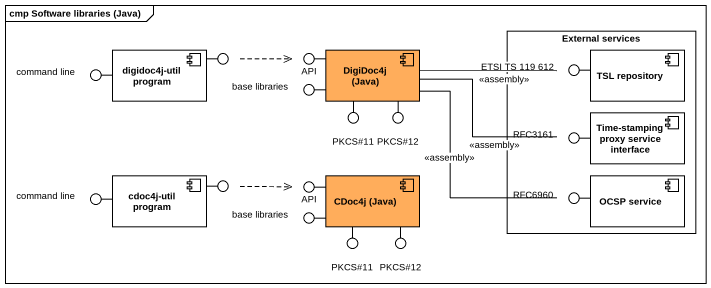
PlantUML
@startuml
mainframe cmp Software libraries (Java)
rectangle "External services" as External_services {
  component "TSL repository" as TSL_repository #FFFFFF
  component "Time-stamping proxy service interface" as Time_stamping_proxy_service #FFFFFF
  component "OCSP service" as OCSP_service #FFFFFF
}
() "command line" as command_line
component "digidoc4j-util program" as digidoc4j_util_program #FFFFFF
() " " as lollipop1
() API
() "base libraries" as base_libraries
component "DigiDoc4j (Java)" as DigiDoc4j_Java #FFAD5B
() "ETSI TS 119 612" as ETSI_TS_119_612
() "PKCS#11" as PKCS_11
() "PKCS#12" as PKCS_12
() RFC3161
() "command line" as command_line_2
component "cdoc4j-util program" as cdoc4j_util_program #FFFFFF
() " " as lollipop2
() "API" as API_2
component "CDoc4j (Java)" as CDoc4j_Java #FFAD5B
() RFC6960
() "base libraries" as base_libraries_2
() "PKCS#11" as PKCS_11_2
() "PKCS#12" as PKCS_12_2
digidoc4j_util_program -left- command_line
digidoc4j_util_program -right- lollipop1
DigiDoc4j_Java -left- API
DigiDoc4j_Java -left- base_libraries
TSL_repository -left- ETSI_TS_119_612
DigiDoc4j_Java -- PKCS_11
DigiDoc4j_Java -- PKCS_12
Time_stamping_proxy_service -left- RFC3161
cdoc4j_util_program -left- command_line_2
cdoc4j_util_program -right- lollipop2
CDoc4j_Java -left- API_2
OCSP_service -left- RFC6960
CDoc4j_Java -left- base_libraries_2
CDoc4j_Java -- PKCS_11_2
CDoc4j_Java -- PKCS_12_2
lollipop1 .right.> API
DigiDoc4j_Java -right- ETSI_TS_119_612 : <<assembly>>
DigiDoc4j_Java -right- RFC3161 : <<assembly>>
DigiDoc4j_Java -- RFC6960 : <<assembly>>
lollipop2 .right.> API_2
@enduml
